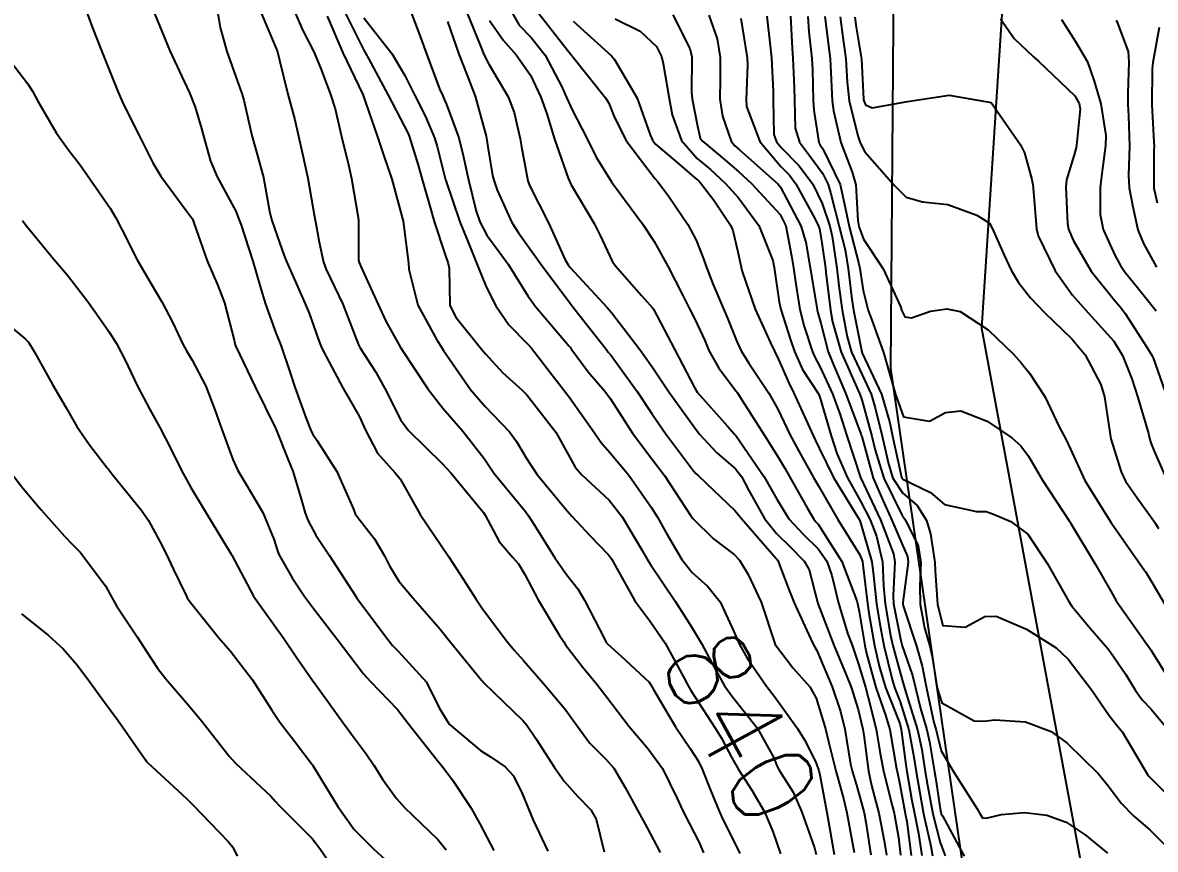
# Model space of a CAD drawing. Header units: metres. Extents: x 307586 to 320046, y 7427249 to 7434250.
# Drawn here: x 319508.8 to 319562.9, y 7427829.3 to 7427868.8 of the extents above; entities that cross this region are included whole.
import ezdxf
from ezdxf.enums import TextEntityAlignment as Align

# ---------------------------------------------------------------- set-up
doc = ezdxf.new("R2010")
doc.units = ezdxf.units.M
doc.header["$MEASUREMENT"] = 0
for name, color, linetype in [('Cotas', 45, 'Continuous'), ('Curvas de Nivel 1m', 11, 'Continuous'), ('Curvas de Nivel 5m', 15, 'Continuous'), ('Vias Secundárias', 230, 'Continuous')]:
    doc.layers.add(name, color=color, linetype=linetype)
doc.styles.add('Style-STANDARD', font='STANDARD.shx')

msp = doc.modelspace()

# ---------------------------------------------------------------- linework, layer by layer
at = {"layer": 'Curvas de Nivel 1m', "flags": 128}
for points, elevation in [([(319511.765, 7427869.46), (319512.117, 7427868.498), (319512.53, 7427867.448), (319513.044, 7427866.184), (319513.341, 7427865.437), (319513.592, 7427864.869), (319514.311, 7427863.427), (319514.999, 7427862.059), (319515.385, 7427861.416), (319516.59, 7427859.775), (319516.878, 7427859.391), (319516.907, 7427859.335), (319516.961, 7427859.197), (319517.604, 7427857.383), (319518.101, 7427856.202), (319518.424, 7427855.375), (319518.895, 7427853.584), (319518.942, 7427853.37), (319518.968, 7427853.293), (319519.883, 7427851.36), (319520.844, 7427849.417), (319520.873, 7427849.35), (319521.433, 7427847.945), (319521.693, 7427847.337), (319522.077, 7427846.058), (319522.275, 7427845.328), (319522.417, 7427844.954), (319522.783, 7427844.281), (319523.422, 7427843.314), (319524.685, 7427841.37), (319524.73, 7427841.3), (319524.752, 7427841.272), (319526.242, 7427839.277), (319526.454, 7427839.008), (319526.718, 7427838.737), (319528.078, 7427837.256), (319528.684, 7427836.021), (319529.151, 7427835.245), (319530.661, 7427833.997), (319531.127, 7427833.692), (319531.828, 7427833.212), (319532.224, 7427832.782), (319532.64, 7427831.936), (319532.939, 7427831.197), (319533.162, 7427830.658), (319533.874, 7427829.187)], 846), ([(319518.075, 7427869.385), (319518.217, 7427868.526), (319518.53, 7427867.378), (319519.041, 7427865.938), (319519.258, 7427865.368), (319519.351, 7427865.045), (319519.73, 7427863.363), (319520.025, 7427862.338), (319520.29, 7427861.357), (319520.573, 7427859.75), (319520.667, 7427859.353), (319520.955, 7427858.52), (319521.265, 7427857.664), (319521.391, 7427857.343), (319521.748, 7427856.52), (319522.284, 7427855.329), (319522.466, 7427854.884), (319522.896, 7427853.649), (319523.028, 7427853.319), (319523.16, 7427853.048), (319524.073, 7427851.308), (319524.853, 7427849.955), (319525.161, 7427849.295), (319525.735, 7427848.189), (319526.566, 7427847.274), (319526.818, 7427846.964), (319527.778, 7427845.26), (319528.778, 7427843.779), (319529.149, 7427843.246), (319529.838, 7427842.164), (319530.426, 7427841.233), (319530.746, 7427840.754), (319531.904, 7427839.212), (319532.284, 7427838.772), (319532.714, 7427838.287), (319533.665, 7427837.19), (319534.685, 7427835.981), (319535.264, 7427835.171), (319535.863, 7427834.36), (319536.657, 7427833.565), (319537.018, 7427833.146), (319537.558, 7427832.226), (319538.153, 7427831.135), (319538.62, 7427830.289), (319539.239, 7427829.124)], 844), ([(319520.118, 7427869.36), (319520.896, 7427867.52), (319520.958, 7427867.351), (319521.057, 7427866.954), (319521.454, 7427865.344), (319521.788, 7427864.106), (319521.965, 7427863.336), (319522.155, 7427862.483), (319522.41, 7427861.329), (319522.711, 7427859.579), (319522.761, 7427859.323), (319522.795, 7427859.156), (319522.952, 7427858.273), (319523.147, 7427857.318), (319523.286, 7427856.969), (319524.076, 7427855.308), (319524.834, 7427853.36), (319524.862, 7427853.3), (319524.892, 7427853.242), (319525.652, 7427852.06), (319526.082, 7427851.282), (319526.85, 7427849.762), (319527.219, 7427849.266), (319528.827, 7427847.7), (319529.243, 7427847.246), (319530.795, 7427845.351), (319530.871, 7427845.229), (319531.54, 7427843.978), (319532.199, 7427843.209), (319532.469, 7427842.904), (319532.765, 7427842.395), (319533.411, 7427841.193), (319534.433, 7427839.477), (319534.63, 7427839.181), (319534.722, 7427839.042), (319535.521, 7427837.978), (319536.205, 7427837.157), (319536.694, 7427836.534), (319537.748, 7427835.139), (319538.662, 7427834.068), (319539.342, 7427833.123), (319540.05, 7427831.705), (319540.32, 7427831.113), (319540.624, 7427830.519), (319541.095, 7427829.588), (319541.301, 7427829.1)], 843), ([(319521.755, 7427869.34), (319522.145, 7427868.406), (319522.706, 7427867.325), (319523.051, 7427866.521), (319523.494, 7427865.315), (319523.705, 7427864.635), (319524.02, 7427863.31), (319524.342, 7427861.965), (319524.49, 7427861.305), (319524.816, 7427859.451), (319524.826, 7427859.301), (319524.831, 7427857.414), (319524.855, 7427857.301), (319524.94, 7427857.104), (319525.764, 7427855.287), (319526.125, 7427854.501), (319526.813, 7427853.271), (319526.844, 7427853.223), (319526.892, 7427853.141), (319528.134, 7427851.257), (319528.859, 7427850.332), (319529.811, 7427849.24), (319530.83, 7427847.939), (319531.112, 7427847.512), (319531.311, 7427847.223), (319532.796, 7427845.409), (319532.952, 7427845.198), (319533.24, 7427844.744), (319534.198, 7427843.186), (319534.765, 7427842.395), (319535.301, 7427841.714), (319535.625, 7427841.167), (319536.588, 7427839.289), (319536.662, 7427839.151), (319536.688, 7427839.116), (319536.722, 7427839.077), (319537.371, 7427838.488), (319538.704, 7427837.26), (319538.798, 7427837.129), (319538.92, 7427836.907), (319539.962, 7427835.117), (319540.663, 7427834.079), (319541.05, 7427833.497), (319541.248, 7427833.101), (319541.647, 7427832.099), (319542.055, 7427831.089), (319542.234, 7427830.693), (319542.616, 7427829.939), (319543.039, 7427829.076)], 842), ([(319523.332, 7427869.065), (319524.074, 7427867.31), (319525.033, 7427865.32), (319525.045, 7427865.3), (319525.054, 7427865.279), (319525.741, 7427863.293), (319526.057, 7427862.343), (319526.416, 7427861.279), (319526.963, 7427859.27), (319527.209, 7427857.267), (319527.234, 7427856.972), (319527.653, 7427855.263), (319528.581, 7427853.568), (319528.795, 7427853.251), (319528.891, 7427853.098), (319530.172, 7427851.237), (319530.861, 7427850.439), (319532.032, 7427849.212), (319532.38, 7427848.749), (319532.831, 7427847.96), (319533.342, 7427847.195), (319534.797, 7427845.429), (319535.021, 7427845.177), (319535.875, 7427844.254), (319536.775, 7427843.339), (319536.915, 7427843.149), (319537.094, 7427842.822), (319538.026, 7427841.137), (319538.739, 7427840.186), (319539.478, 7427839.122), (319540.382, 7427837.437), (319540.556, 7427837.111), (319540.699, 7427836.862), (319541.852, 7427835.092), (319542.16, 7427834.58), (319542.659, 7427833.643), (319542.983, 7427833.077), (319543.615, 7427832.098), (319544.217, 7427831.064), (319544.619, 7427830.122), (319544.979, 7427829.054)], 841), ([(319525.08, 7427868.989), (319526.418, 7427867.286), (319527.047, 7427866.233), (319527.52, 7427865.273), (319528.026, 7427864.268), (319528.461, 7427863.258), (319528.592, 7427862.837), (319528.984, 7427861.25), (319528.992, 7427861.218), (319529.663, 7427859.243), (319530.16, 7427858.029), (319530.486, 7427857.235), (319530.926, 7427856.13), (319531.38, 7427855.223), (319532.009, 7427854.318), (319532.895, 7427853.412), (319533.093, 7427853.198), (319533.839, 7427852.235), (319534.656, 7427851.182), (319534.869, 7427850.899), (319536.096, 7427849.161), (319536.405, 7427848.723), (319536.834, 7427848.221), (319537.741, 7427847.141), (319538.8, 7427845.616), (319539.101, 7427845.127), (319539.518, 7427844.39), (319540.269, 7427843.115), (319540.767, 7427842.499), (319541.496, 7427841.835), (319542.1, 7427841.09), (319542.732, 7427839.707), (319543.008, 7427839.077), (319543.387, 7427838.402), (319544.31, 7427837.064), (319544.695, 7427836.563), (319545.798, 7427835.043), (319546.123, 7427834.493), (319546.657, 7427833.461), (319546.809, 7427833.028), (319546.858, 7427832.82), (319547.191, 7427831.024), (319547.328, 7427830.317), (319547.554, 7427829.02)], 839), ([(319527.327, 7427869.276), (319527.808, 7427868.007), (319528.075, 7427867.265), (319528.698, 7427865.595), (319528.848, 7427865.253), (319528.908, 7427865.128), (319529.029, 7427864.848), (319529.623, 7427863.244), (319529.834, 7427862.412), (319530.084, 7427861.239), (319530.45, 7427859.756), (319530.627, 7427859.233), (319530.957, 7427858.609), (319531.54, 7427857.813), (319531.973, 7427857.215), (319532.92, 7427855.698), (319533.282, 7427855.196), (319534.894, 7427853.301), (319534.949, 7427853.235), (319534.99, 7427853.179), (319535.798, 7427852.083), (319536.599, 7427851.154), (319536.867, 7427850.784), (319537.914, 7427849.139), (319538.831, 7427847.927), (319539.437, 7427847.124), (319540.707, 7427845.198), (319540.758, 7427845.11), (319540.792, 7427845.064), (319541.787, 7427844.099), (319542.776, 7427843.356), (319543.033, 7427843.077), (319543.443, 7427842.397), (319544.06, 7427841.067), (319544.723, 7427839.06), (319545.59, 7427837.925), (319546.388, 7427837.035), (319546.695, 7427836.49), (319547.133, 7427835.025), (319547.272, 7427834.419), (319547.625, 7427833.02), (319548.016, 7427831.64), (319548.158, 7427831.015), (319548.501, 7427829.115)], 838), ([(319529.997, 7427869.241), (319530.631, 7427867.671), (319530.813, 7427867.232), (319531.056, 7427866.765), (319531.973, 7427865.216), (319532.269, 7427864.455), (319532.549, 7427863.207), (319532.62, 7427862.817), (319532.911, 7427861.201), (319532.989, 7427860.971), (319533.896, 7427859.191), (319534.7, 7427857.427), (319534.842, 7427857.181), (319534.941, 7427857.054), (319536.707, 7427855.153), (319536.802, 7427855.042), (319536.91, 7427854.903), (319538.26, 7427853.136), (319538.884, 7427852.26), (319539.652, 7427851.122), (319540.848, 7427849.465), (319541.122, 7427849.106), (319541.95, 7427848.209), (319542.827, 7427847.446), (319543.124, 7427847.077), (319543.477, 7427846.409), (319544.221, 7427845.066), (319544.786, 7427844.359), (319545.447, 7427843.718), (319546.119, 7427843.04), (319546.351, 7427842.619), (319546.753, 7427841.073), (319546.762, 7427841.03), (319546.768, 7427841.014), (319547.537, 7427839.022), (319548.122, 7427837.603), (319548.354, 7427837.013), (319548.687, 7427835.948), (319548.914, 7427835.008), (319548.961, 7427834.716), (319549.18, 7427833.005), (319549.335, 7427832.314), (319549.675, 7427831), (319549.94, 7427829.67), (319550.048, 7427828.996)], 836), ([(319532.164, 7427869.214), (319532.508, 7427868.64), (319533.071, 7427868.048), (319533.745, 7427867.193), (319534.543, 7427865.683), (319534.757, 7427865.183), (319535.027, 7427864.583), (319535.515, 7427863.67), (319535.759, 7427863.169), (319536.177, 7427862.335), (319536.912, 7427861.151), (319536.991, 7427861.037), (319538.4, 7427859.136), (319538.955, 7427858.294), (319539.597, 7427857.123), (319540.318, 7427855.72), (319540.629, 7427855.113), (319540.907, 7427854.56), (319541.363, 7427853.568), (319541.567, 7427853.1), (319542.036, 7427852.245), (319542.874, 7427851.157), (319542.93, 7427851.079), (319543.031, 7427850.917), (319544.203, 7427849.066), (319544.833, 7427848.08), (319545.212, 7427847.439), (319545.435, 7427847.051), (319546.257, 7427845.583), (319546.578, 7427845.033), (319546.677, 7427844.917), (319546.791, 7427844.792), (319547.915, 7427843.019), (319548.633, 7427841.132), (319548.664, 7427841.011), (319548.747, 7427840.63), (319549.02, 7427839.007), (319549.099, 7427838.627), (319549.546, 7427837.002), (319550.005, 7427835.675), (319550.199, 7427834.995), (319550.524, 7427833.121), (319550.552, 7427832.991), (319550.648, 7427832.546), (319550.894, 7427831.244), (319550.944, 7427830.985), (319551.014, 7427830.597), (319551.228, 7427828.981)], 834), ([(319533.438, 7427869.196), (319534.81, 7427867.438), (319535.018, 7427867.18), (319535.062, 7427867.118), (319536.624, 7427865.156), (319536.781, 7427864.904), (319537.024, 7427864.301), (319537.6, 7427863.144), (319538.995, 7427861.293), (319539.133, 7427861.129), (319539.65, 7427860.457), (319540.556, 7427859.114), (319540.955, 7427858.367), (319541.311, 7427857.469), (319541.441, 7427857.103), (319541.752, 7427856.277), (319542.262, 7427855.09), (319542.454, 7427854.632), (319542.897, 7427853.516), (319543.101, 7427853.078), (319543.469, 7427852.492), (319544.425, 7427851.064), (319544.861, 7427850.288), (319545.454, 7427849.051), (319545.932, 7427848.141), (319546.568, 7427847.034), (319546.816, 7427846.594), (319547.728, 7427845.021), (319548.776, 7427843.328), (319548.895, 7427843.009), (319548.915, 7427842.865), (319549.143, 7427841.006), (319549.207, 7427840.544), (319549.481, 7427839.002), (319549.701, 7427838.012), (319550.005, 7427836.997), (319550.677, 7427835.279), (319550.754, 7427834.989), (319550.975, 7427833.304), (319551.021, 7427832.984), (319551.264, 7427831.605), (319551.383, 7427830.979), (319551.573, 7427830.021), (319551.734, 7427828.973)], 833), ([(319535.079, 7427868.83), (319536.906, 7427867.162), (319537.06, 7427866.989), (319538.136, 7427865.139), (319538.756, 7427863.392), (319538.863, 7427863.132), (319539.011, 7427862.946), (319540.05, 7427862.072), (319540.994, 7427861.262), (319541.078, 7427861.193), (319541.163, 7427861.107), (319541.8, 7427860.278), (319542.602, 7427859.085), (319542.71, 7427858.833), (319542.95, 7427857.806), (319543.099, 7427857.078), (319543.149, 7427856.869), (319543.771, 7427855.071), (319544.499, 7427853.462), (319544.704, 7427853.062), (319544.889, 7427852.663), (319545.379, 7427851.554), (319545.625, 7427851.049), (319546.293, 7427849.596), (319546.541, 7427849.035), (319546.643, 7427848.835), (319546.837, 7427848.429), (319547.513, 7427847.023), (319548.678, 7427845.127), (319548.752, 7427845.01), (319548.792, 7427844.924), (319549.344, 7427843.004), (319549.43, 7427842.34), (319549.566, 7427841.002), (319549.723, 7427840.016), (319549.924, 7427838.998), (319550.316, 7427837.385), (319550.436, 7427836.993), (319550.693, 7427836.31), (319551.112, 7427834.983), (319551.355, 7427833.674), (319551.463, 7427832.978), (319551.636, 7427831.969), (319551.823, 7427830.972), (319552.163, 7427829.413), (319552.239, 7427828.965)], 832), ([(319537.081, 7427868.927), (319538.274, 7427868.341), (319539.068, 7427867.619), (319539.305, 7427867.128), (319539.376, 7427866.809), (319539.661, 7427865.124), (319539.802, 7427864.345), (319540.257, 7427863.118), (319541.005, 7427862.269), (319541.64, 7427861.741), (319542.338, 7427861.09), (319542.983, 7427860.386), (319543.949, 7427859.07), (319544.618, 7427857.392), (319544.681, 7427857.063), (319544.918, 7427855.398), (319544.995, 7427855.059), (319545.458, 7427853.611), (319545.651, 7427853.049), (319546.035, 7427852.194), (319546.797, 7427851.031), (319546.87, 7427850.865), (319547.399, 7427849.024), (319547.679, 7427848.177), (319548.184, 7427847.016), (319548.806, 7427845.906), (319549.262, 7427845.005), (319549.567, 7427844.22), (319549.853, 7427842.999), (319549.909, 7427841.85), (319549.981, 7427840.998), (319550.245, 7427839.48), (319550.347, 7427838.994), (319550.71, 7427837.654), (319550.865, 7427837.148), (319550.903, 7427836.987), (319550.98, 7427836.705), (319551.529, 7427834.977), (319551.729, 7427834.039), (319551.901, 7427832.971), (319552.009, 7427832.332), (319552.254, 7427830.966), (319552.612, 7427829.593), (319552.856, 7427828.957)], 831), ([(319541.556, 7427869.103), (319541.955, 7427867.98), (319542.102, 7427867.094), (319542.096, 7427866.045), (319542.091, 7427865.094), (319542.217, 7427864.284), (319542.622, 7427863.086), (319542.8, 7427862.873), (319543.009, 7427862.697), (319544.862, 7427861.061), (319544.991, 7427860.9), (319545.952, 7427859.045), (319546.188, 7427858.274), (319546.403, 7427857.038), (319546.699, 7427855.25), (319546.738, 7427855.033), (319546.772, 7427854.893), (319546.907, 7427854.4), (319547.268, 7427853.026), (319547.509, 7427852.402), (319548.102, 7427851.018), (319548.844, 7427849.062), (319548.858, 7427849.01), (319548.865, 7427848.987), (319549.416, 7427847.004), (319549.866, 7427845.94), (319550.307, 7427844.995), (319550.782, 7427843.869), (319551.046, 7427843.255), (319551.08, 7427842.985), (319550.828, 7427841.063), (319550.829, 7427840.989), (319550.848, 7427840.892), (319551.473, 7427838.979), (319551.749, 7427838.01), (319551.957, 7427836.971), (319552.316, 7427835.327), (319552.414, 7427834.964), (319552.462, 7427834.754), (319552.663, 7427833.981), (319553.262, 7427832.954), (319554.378, 7427831.2), (319554.519, 7427830.941), (319554.63, 7427830.778), (319554.815, 7427830.753), (319555.546, 7427830.926), (319556.634, 7427831.032), (319557.712, 7427830.899), (319558.628, 7427830.569), (319559.536, 7427829.964), (319560.606, 7427829.092)], 829), ([(319543.082, 7427868.954), (319543.393, 7427867.077), (319543.415, 7427866.719), (319543.34, 7427865.077), (319543.364, 7427864.742), (319543.997, 7427863.07), (319545.001, 7427861.88), (319545.41, 7427861.467), (319545.711, 7427861.049), (319546.635, 7427859.368), (319546.8, 7427859.032), (319546.84, 7427858.91), (319546.955, 7427858.232), (319547.127, 7427857.028), (319547.156, 7427856.813), (319547.37, 7427855.025), (319547.465, 7427854.466), (319547.885, 7427853.02), (319548.697, 7427851.19), (319548.781, 7427851.011), (319548.869, 7427850.742), (319549.341, 7427849.005), (319549.504, 7427848.336), (319549.917, 7427846.999), (319550.796, 7427845.211), (319550.886, 7427845.08), (319550.958, 7427844.988), (319551.566, 7427843.76), (319551.689, 7427842.976), (319551.634, 7427841.849), (319551.656, 7427840.976), (319551.86, 7427839.849), (319552.115, 7427838.969), (319552.234, 7427838.483), (319552.466, 7427836.964), (319552.693, 7427836.267), (319554.229, 7427835.403), (319554.687, 7427835.385), (319555.215, 7427835.459), (319556.687, 7427835.358), (319557.918, 7427834.898), (319558.675, 7427834.343), (319560.176, 7427832.875), (319560.647, 7427832.279), (319561.252, 7427831.474), (319561.867, 7427830.851), (319562.623, 7427830.195), (319564.018, 7427828.826)], 828), ([(319544.337, 7427869.067), (319544.495, 7427867.64), (319544.548, 7427867.065), (319544.637, 7427865.466), (319544.64, 7427865.064), (319544.668, 7427863.412), (319544.786, 7427863.062), (319545.01, 7427862.791), (319545.874, 7427861.92), (319546.532, 7427861.037), (319546.979, 7427860.121), (319547.333, 7427859.026), (319547.448, 7427858.535), (319547.671, 7427857.023), (319547.773, 7427856.183), (319547.932, 7427855.02), (319548.164, 7427853.754), (319548.383, 7427853.015), (319548.882, 7427851.93), (319549.311, 7427851.006), (319549.509, 7427850.358), (319549.836, 7427849), (319550.139, 7427847.688), (319550.354, 7427846.995), (319550.812, 7427846.295), (319551.511, 7427845.687), (319551.957, 7427844.973), (319552.154, 7427844.33), (319552.353, 7427842.966), (319552.366, 7427842.563), (319552.484, 7427840.964), (319552.738, 7427839.96), (319553.799, 7427839.887), (319554.745, 7427840.383), (319555.279, 7427840.398), (319556.736, 7427839.778), (319558.15, 7427838.896), (319558.718, 7427838.357), (319559.857, 7427836.878), (319560.691, 7427835.655), (319561.033, 7427835.211), (319561.314, 7427834.861), (319562.311, 7427833.192), (319562.522, 7427832.842), (319562.576, 7427832.765), (319562.651, 7427832.687), (319564.51, 7427830.821)], 827), ([(319545.469, 7427869.056), (319545.543, 7427867.53), (319545.573, 7427867.052), (319545.639, 7427865.648), (319545.649, 7427865.051), (319545.678, 7427863.706), (319545.887, 7427863.047), (319546.367, 7427862.4), (319546.998, 7427861.566), (319547.267, 7427861.027), (319547.377, 7427860.636), (319547.793, 7427859.022), (319548.07, 7427857.9), (319548.222, 7427857.017), (319548.395, 7427855.548), (319548.479, 7427855.014), (319548.866, 7427853.037), (319548.873, 7427853.01), (319548.893, 7427852.971), (319549.816, 7427851.001), (319550.208, 7427849.641), (319550.339, 7427848.995), (319550.769, 7427847.045), (319550.784, 7427846.99), (319550.822, 7427846.945), (319552.148, 7427846.305), (319552.811, 7427845.74), (319554.354, 7427845.398), (319554.808, 7427845.41), (319555.155, 7427845.283), (319555.982, 7427844.922), (319556.794, 7427844.314), (319557.736, 7427842.9), (319558.755, 7427841.102), (319558.9, 7427840.889), (319559.783, 7427839.834), (319560.611, 7427838.871), (319560.722, 7427838.731), (319561.476, 7427837.624), (319561.946, 7427836.851), (319562.262, 7427836.41), (319562.694, 7427835.959), (319563.625, 7427834.831)], 826), ([(319547.108, 7427869.04), (319547.324, 7427867.286), (319547.356, 7427867.027), (319547.373, 7427866.713), (319547.456, 7427865.026), (319547.518, 7427864.543), (319547.866, 7427863.021), (319548.41, 7427861.605), (319548.58, 7427861.014), (319548.676, 7427859.304), (319548.725, 7427859.012), (319548.957, 7427858.415), (319549.882, 7427857.001), (319550.722, 7427855.195), (319550.784, 7427854.991), (319550.919, 7427854.708), (319551.242, 7427854.661), (319552.156, 7427854.972), (319552.924, 7427855.085), (319553.56, 7427854.954), (319554.91, 7427854.08), (319556.116, 7427852.922), (319556.484, 7427852.511), (319556.884, 7427852.015), (319557.604, 7427850.903), (319558.303, 7427849.444), (319558.598, 7427848.892), (319558.838, 7427848.382), (319559.522, 7427846.883), (319560.732, 7427844.942), (319560.783, 7427844.87), (319560.802, 7427844.841), (319562.202, 7427842.849), (319562.428, 7427842.504), (319562.764, 7427841.951), (319563.418, 7427840.833)], 824), ([(319547.833, 7427869.029), (319547.975, 7427867.924), (319548.106, 7427867.02), (319548.164, 7427865.907), (319548.262, 7427865.018), (319548.679, 7427863.353), (319548.784, 7427863.012), (319549.009, 7427862.576), (319550.412, 7427860.996), (319550.984, 7427860.423), (319551.766, 7427860.193), (319552.979, 7427860.062), (319554.361, 7427859.557), (319554.966, 7427859.17), (319555.103, 7427858.938), (319555.662, 7427857.641), (319556.005, 7427856.924), (319556.359, 7427856.34), (319556.93, 7427855.608), (319557.589, 7427854.903), (319558.904, 7427853.644), (319559.544, 7427852.883), (319560.279, 7427851.476), (319560.462, 7427850.874), (319560.752, 7427848.963), (319560.768, 7427848.871), (319560.84, 7427848.621), (319561.26, 7427847.296), (319561.47, 7427846.86), (319562.017, 7427846.054), (319562.804, 7427844.971), (319562.89, 7427844.839), (319563.044, 7427844.593)], 823), ([(319548.533, 7427869.018), (319548.605, 7427868.541), (319548.853, 7427867.012), (319548.951, 7427865.104), (319548.963, 7427865.011), (319549.04, 7427864.833), (319549.358, 7427864.687), (319551.043, 7427864.99), (319553.046, 7427865.289), (319555.043, 7427864.94), (319556.442, 7427862.919), (319556.635, 7427862.541), (319556.996, 7427861.263), (319557.055, 7427860.909), (319557.057, 7427860.844), (319557.208, 7427858.908), (319557.296, 7427858.57), (319558.107, 7427856.898), (319558.931, 7427855.739), (319559.699, 7427854.882), (319560.903, 7427853.538), (319561.327, 7427852.863), (319561.763, 7427851.738), (319562.059, 7427850.852), (319562.567, 7427849.124), (319562.631, 7427848.843), (319562.678, 7427848.679), (319562.837, 7427848.279), (319563.474, 7427846.833)], 822), ([(319555.498, 7427868.934), (319556.14, 7427867.99), (319557.065, 7427867.115), (319557.304, 7427866.908), (319559.047, 7427865.258), (319559.254, 7427864.888), (319559.295, 7427864.631), (319559.124, 7427862.889), (319559.107, 7427862.794), (319559.008, 7427862.441), (319558.641, 7427861.249), (319558.615, 7427860.894), (319558.701, 7427859.158), (319558.749, 7427858.892), (319558.958, 7427858.365), (319559.828, 7427856.881), (319560.929, 7427855.513), (319561.229, 7427855.168), (319561.456, 7427854.862), (319562.484, 7427853.261), (319562.744, 7427852.842), (319562.793, 7427852.742), (319562.889, 7427852.475), (319563.452, 7427850.834)], 821), ([(319561.011, 7427868.871), (319561.082, 7427868.729), (319561.585, 7427867.379), (319561.622, 7427866.862), (319561.569, 7427865.383), (319561.573, 7427864.862), (319561.602, 7427864.294), (319561.661, 7427862.86), (319561.602, 7427861.464), (319561.634, 7427860.86), (319561.795, 7427860.043), (319562.057, 7427858.854), (319562.318, 7427858.211), (319562.945, 7427857.081)], 819), ([(319529.078, 7427868.803), (319529.616, 7427867.244), (319530.008, 7427866.281), (319530.393, 7427865.236), (319530.918, 7427863.327), (319530.937, 7427863.231), (319531.009, 7427862.824), (319531.228, 7427861.459), (319531.289, 7427861.226), (319531.458, 7427860.75), (319532.143, 7427859.212), (319532.465, 7427858.714), (319532.951, 7427858.047), (319533.546, 7427857.194), (319534.916, 7427855.365), (319535.063, 7427855.178), (319535.879, 7427854.142), (319536.65, 7427853.154), (319536.76, 7427853.02), (319536.89, 7427852.854), (319538.142, 7427851.137), (319538.857, 7427850.047), (319539.484, 7427849.124), (319540.825, 7427847.342), (319540.939, 7427847.224), (319541.068, 7427847.106), (319542.799, 7427845.455), (319543.123, 7427845.077), (319544.774, 7427843.159), (319544.823, 7427843.109), (319544.862, 7427843.059), (319545.383, 7427841.675), (319545.63, 7427841.047), (319546.417, 7427839.346), (319546.557, 7427839.032), (319546.621, 7427838.931), (319546.72, 7427838.761), (319547.449, 7427837.023), (319547.846, 7427835.858), (319548.054, 7427835.016), (319548.333, 7427833.336), (319548.407, 7427833.012), (319548.645, 7427832.215), (319548.977, 7427831.007), (319549.066, 7427830.565), (319549.294, 7427829.003)], 837), ([(319563.08, 7427868.526), (319562.772, 7427866.844), (319562.739, 7427866.524), (319562.723, 7427864.845), (319562.817, 7427863.042), (319562.827, 7427862.843), (319562.819, 7427862.651), (319562.824, 7427860.843), (319562.983, 7427860.147)], 818), ([(319507.744, 7427867.51), (319509.038, 7427865.83), (319509.249, 7427865.488), (319509.504, 7427865.009), (319510.407, 7427863.476), (319511.005, 7427862.634), (319511.509, 7427861.973), (319511.878, 7427861.457), (319512.97, 7427859.892), (319513.238, 7427859.437), (319513.521, 7427858.871), (319514.252, 7427857.427), (319514.926, 7427856.278), (319515.439, 7427855.412), (319515.945, 7427854.446), (319516.437, 7427853.397), (319516.6, 7427853.104), (319516.885, 7427852.636), (319517.527, 7427851.383), (319517.968, 7427850.267), (319518.279, 7427849.376), (319518.828, 7427847.887), (319519.064, 7427847.368), (319519.446, 7427846.731), (319520.25, 7427845.355), (319520.78, 7427844.077), (319520.95, 7427843.523), (319521.022, 7427843.346), (319521.655, 7427842.23), (319522.255, 7427841.327), (319522.743, 7427840.686), (319523.806, 7427839.309), (319524.711, 7427838.11), (319525.067, 7427837.655), (319525.406, 7427837.289), (319526.683, 7427835.946), (319527.222, 7427835.265), (319528.655, 7427833.447), (319528.819, 7427833.248), (319529.332, 7427832.557), (319530.204, 7427831.234), (319530.622, 7427830.495), (319531.292, 7427829.22)], 847), ([(319508.769, 7427859.301), (319508.959, 7427859.065), (319510.265, 7427857.477), (319510.931, 7427856.7), (319511.889, 7427855.455), (319512.306, 7427854.848), (319512.899, 7427854), (319513.262, 7427853.436), (319513.68, 7427852.637), (319514.25, 7427851.426), (319514.856, 7427850.281), (319515.342, 7427849.413), (319515.852, 7427848.423), (319516.348, 7427847.397), (319516.81, 7427846.554), (319517.52, 7427845.383), (319518.694, 7427843.45), (319518.742, 7427843.37), (319518.772, 7427843.311), (319519.818, 7427841.359), (319520.734, 7427840.065), (319521.266, 7427839.342), (319521.841, 7427838.46), (319522.641, 7427837.321), (319522.702, 7427837.237), (319524.093, 7427835.306), (319524.665, 7427834.538), (319525.2, 7427833.834), (319525.557, 7427833.286), (319525.979, 7427832.613), (319526.637, 7427831.696), (319527.028, 7427831.266), (319528.61, 7427829.74), (319529.016, 7427829.246)], 848), ([(319508.056, 7427854.344), (319508.895, 7427853.667), (319509.058, 7427853.488), (319509.33, 7427853.044), (319510.216, 7427851.477), (319510.856, 7427850.356), (319511.379, 7427849.462), (319511.974, 7427848.592), (319512.823, 7427847.489), (319512.862, 7427847.44), (319513.065, 7427847.191), (319514.494, 7427845.423), (319514.788, 7427844.977), (319515.341, 7427843.974), (319515.618, 7427843.407), (319515.986, 7427842.627), (319516.592, 7427841.392), (319516.646, 7427841.286), (319516.749, 7427841.116), (319518.152, 7427839.376), (319518.717, 7427838.731), (319519.763, 7427837.359), (319520.681, 7427835.915), (319521.068, 7427835.344), (319521.765, 7427834.435), (319522.621, 7427833.32), (319522.636, 7427833.304), (319522.652, 7427833.277), (319523.846, 7427831.308), (319524.617, 7427830.223), (319525.537, 7427829.286), (319526.102, 7427828.782)], 849), ([(319508.733, 7427840.517), (319510.023, 7427839.477), (319510.717, 7427838.838), (319511.359, 7427838.11), (319511.846, 7427837.453), (319512.686, 7427836.297), (319513.329, 7427835.433), (319514.654, 7427833.537), (319514.702, 7427833.468), (319514.743, 7427833.419), (319516.627, 7427831.679), (319516.919, 7427831.387), (319518.607, 7427829.643), (319518.828, 7427829.368), (319519.025, 7427828.939)], 851)]:
    msp.add_lwpolyline(points, dxfattribs=dict(at, elevation=elevation))
at = {"layer": 'Curvas de Nivel 5m', "flags": 128}
for points, elevation in [([(319515.081, 7427869.183), (319515.821, 7427867.412), (319516.506, 7427865.94), (319516.759, 7427865.403), (319517.026, 7427864.709), (319517.324, 7427863.704), (319517.401, 7427863.394), (319517.749, 7427862.137), (319518.08, 7427861.384), (319518.969, 7427859.745), (319519.118, 7427859.368), (319519.199, 7427859.129), (319519.783, 7427857.362), (319520.135, 7427856.147), (319520.368, 7427855.355), (319520.898, 7427853.889), (319521.059, 7427853.512), (319521.12, 7427853.347), (319521.562, 7427852.022), (319521.792, 7427851.336), (319522.333, 7427849.845), (319522.534, 7427849.325), (319522.637, 7427849.119), (319522.838, 7427848.818), (319523.788, 7427847.31), (319524.582, 7427845.517), (319524.667, 7427845.301), (319524.791, 7427845.113), (319525.586, 7427844.093), (319526.061, 7427843.281), (319526.304, 7427842.813), (319526.761, 7427842.078), (319527.44, 7427841.263), (319528.731, 7427839.786), (319529.16, 7427839.246), (319530.704, 7427837.354), (319530.763, 7427837.288), (319530.821, 7427837.228), (319532.676, 7427835.424), (319532.866, 7427835.198), (319533.295, 7427834.565), (319534.196, 7427833.185), (319534.646, 7427832.532), (319535.281, 7427831.812), (319535.918, 7427831.161), (319536.177, 7427830.707), (319536.557, 7427829.151)], 845), ([(319524.141, 7427869.309), (319525.065, 7427867.471), (319525.167, 7427867.299), (319525.312, 7427867.045), (319526.237, 7427865.288), (319527.018, 7427863.796), (319527.194, 7427863.457), (319527.269, 7427863.276), (319527.675, 7427861.938), (319527.872, 7427861.261), (319528.241, 7427859.99), (319528.448, 7427859.255), (319528.948, 7427857.709), (319529.11, 7427857.248), (319529.154, 7427857.034), (319529.191, 7427855.247), (319529.47, 7427854.682), (319530.644, 7427853.232), (319530.89, 7427852.931), (319531.711, 7427852.047), (319532.648, 7427851.203), (319532.87, 7427850.978), (319534.252, 7427849.186), (319534.833, 7427848.161), (319535.17, 7427847.519), (319535.474, 7427847.17), (319536.805, 7427845.949), (319537.424, 7427845.144), (319538.377, 7427843.534), (319538.611, 7427843.132), (319538.77, 7427842.874), (319539.945, 7427841.118), (319540.735, 7427839.904), (319541.208, 7427839.103), (319541.736, 7427838.118), (319542.311, 7427837.086), (319542.695, 7427836.549), (319543.876, 7427835.068), (319544.659, 7427833.639), (319544.824, 7427833.227), (319544.915, 7427833.056), (319545.59, 7427831.993), (319546.001, 7427831.039), (319546.608, 7427829.343), (319546.689, 7427829.029)], 840), ([(319531.079, 7427868.858), (319531.748, 7427867.898), (319532.365, 7427867.21), (319533.049, 7427866.246), (319533.539, 7427865.195), (319533.819, 7427864.398), (319534.185, 7427863.188), (319534.847, 7427861.329), (319534.905, 7427861.181), (319534.99, 7427861.014), (319536.082, 7427859.163), (319536.377, 7427858.579), (319536.945, 7427857.366), (319537.083, 7427857.149), (319538.338, 7427855.719), (319538.863, 7427855.13), (319538.912, 7427855.061), (319539.935, 7427853.12), (319540.875, 7427851.321), (319540.952, 7427851.187), (319541.008, 7427851.108), (319542.45, 7427849.485), (319542.807, 7427849.081), (319542.826, 7427849.063), (319542.843, 7427849.042), (319544.2, 7427847.066), (319544.807, 7427845.992), (319545.385, 7427845.051), (319546.066, 7427844.321), (319546.779, 7427843.614), (319547.192, 7427843.026), (319547.436, 7427842.354), (319547.756, 7427841.02), (319548.206, 7427839.54), (319548.404, 7427839.013), (319548.714, 7427838.116), (319549.039, 7427837.007), (319549.178, 7427836.523), (319549.549, 7427835.001), (319549.726, 7427833.936), (319549.897, 7427832.998), (319550.337, 7427831.292), (319550.414, 7427830.992), (319550.616, 7427829.835), (319550.724, 7427828.988)], 835), ([(319539.84, 7427869.122), (319540.66, 7427867.521), (319540.75, 7427867.113), (319540.734, 7427865.416), (319540.759, 7427865.113), (319541.02, 7427863.801), (319541.142, 7427863.236), (319541.239, 7427863.107), (319542.213, 7427862.3), (319542.998, 7427861.629), (319543.597, 7427861.074), (319544.971, 7427859.582), (319545.234, 7427859.056), (319545.517, 7427857.62), (319545.61, 7427857.05), (319545.724, 7427856.255), (319545.907, 7427855.045), (319546.111, 7427854.248), (319546.509, 7427853.036), (319546.627, 7427852.771), (319546.886, 7427852.292), (319547.463, 7427851.024), (319547.812, 7427850.067), (319548.146, 7427849.017), (319548.809, 7427847.024), (319549.756, 7427845), (319550.388, 7427843.383), (319550.45, 7427842.993), (319550.361, 7427841.39), (319550.388, 7427840.994), (319550.727, 7427839.245), (319550.795, 7427838.989), (319551.294, 7427837.566), (319551.43, 7427836.979), (319551.673, 7427835.99), (319551.972, 7427834.971), (319552.098, 7427834.399), (319552.343, 7427832.965), (319552.385, 7427832.699), (319552.634, 7427831.104), (319552.665, 7427830.96), (319552.716, 7427830.875), (319553.762, 7427828.948)], 830), ([(319546.288, 7427869.048), (319546.338, 7427868.31), (319546.483, 7427867.039), (319546.52, 7427866.504), (319546.547, 7427865.037), (319546.573, 7427864.574), (319546.813, 7427863.033), (319546.883, 7427862.903), (319547.01, 7427862.729), (319547.828, 7427861.022), (319548.071, 7427859.925), (319548.257, 7427859.017), (319548.73, 7427857.227), (319548.77, 7427857.012), (319548.932, 7427855.955), (319549.168, 7427855.008), (319549.326, 7427854.597), (319549.903, 7427853), (319550.326, 7427851.548), (319550.47, 7427850.994), (319550.857, 7427849.922), (319552.104, 7427849.721), (319552.861, 7427850.138), (319553.604, 7427850.21), (319554.855, 7427849.726), (319556.031, 7427848.922), (319556.469, 7427848.545), (319556.834, 7427848.052), (319557.502, 7427846.903), (319558.803, 7427844.917), (319558.823, 7427844.89), (319558.858, 7427844.834), (319560.025, 7427842.877), (319560.76, 7427841.593), (319561.024, 7427841.134), (319561.202, 7427840.863), (319562.398, 7427839.175), (319562.639, 7427838.841), (319562.675, 7427838.793), (319562.722, 7427838.711), (319563.9, 7427836.828)], 825), ([(319558.407, 7427868.897), (319559.073, 7427867.857), (319559.643, 7427866.884), (319559.971, 7427865.964), (319560.287, 7427864.878), (319560.528, 7427863.367), (319560.512, 7427862.875), (319560.331, 7427861.545), (319560.26, 7427860.877), (319560.262, 7427859.588), (319560.404, 7427858.876), (319560.951, 7427857.645), (319561.225, 7427857.146), (319561.424, 7427856.863), (319562.109, 7427856.027), (319562.924, 7427854.982)], 820), ([(319508.05, 7427847.498), (319508.808, 7427846.51), (319509.674, 7427845.481), (319510.781, 7427844.229), (319511.151, 7427843.839), (319511.539, 7427843.459), (319512.749, 7427841.847), (319512.964, 7427841.438), (319513.266, 7427840.907), (319514.253, 7427839.425), (319514.716, 7427838.696), (319515.221, 7427837.925), (319515.62, 7427837.406), (319516.685, 7427836.169), (319517.339, 7427835.383), (319518.656, 7427833.717), (319518.973, 7427833.367), (319520.637, 7427831.801), (319520.851, 7427831.563), (319521.054, 7427831.344), (319522.61, 7427829.79), (319522.982, 7427829.316), (319523.842, 7427828.056)], 850)]:
    msp.add_lwpolyline(points, dxfattribs=dict(at, elevation=elevation))
at = {"layer": 'Vias Secundárias'}
for points in [[(319555.078, 7427807.285), (319555.866, 7427813.614), (319550.249, 7427852.243), (319550.545, 7427889.077), (319556.194, 7427921.181)], [(319555.078, 7427807.285), (319555.866, 7427813.614), (319550.249, 7427852.243), (319550.545, 7427889.077), (319556.194, 7427921.181)], [(319562.349, 7427919.84), (319556.803, 7427888.326), (319554.586, 7427854.159), (319562.04, 7427814.06), (319561.344, 7427806.693), (319559.194, 7427801.697), (319555.732, 7427793.111), (319552.49, 7427786.461), (319549.201, 7427778.035), (319547.267, 7427767.587), (319546.121, 7427756.931), (319545.066, 7427743.673), (319546.563, 7427728.18), (319548.411, 7427713.037), (319547.092, 7427703.906), (319544.016, 7427685.161), (319541.289, 7427671.694), (319539.531, 7427658.876), (319534.781, 7427641.701), (319533.459, 7427626.483), (319532.683, 7427616.476)], [(319562.349, 7427919.84), (319556.803, 7427888.326), (319554.586, 7427854.159), (319562.04, 7427814.06), (319561.344, 7427806.693), (319559.194, 7427801.697), (319555.732, 7427793.111), (319552.49, 7427786.461), (319549.201, 7427778.035), (319547.267, 7427767.587), (319546.121, 7427756.931), (319545.066, 7427743.673), (319546.563, 7427728.18), (319548.411, 7427713.037), (319547.092, 7427703.906), (319544.016, 7427685.161), (319541.289, 7427671.694), (319539.531, 7427658.876), (319534.781, 7427641.701), (319533.459, 7427626.483), (319532.683, 7427616.476)]]:
    msp.add_lwpolyline(points, dxfattribs=at)

# ---------------------------------------------------------------- texts
at = {"layer": 'Cotas', "style": 'Style-STANDARD'}
msp.add_text('840', height=4, rotation=298.4677, dxfattribs=at).set_placement((319543.088, 7427835.098, 840), align=Align.MIDDLE_CENTER)

doc.saveas('drawing.dxf')
